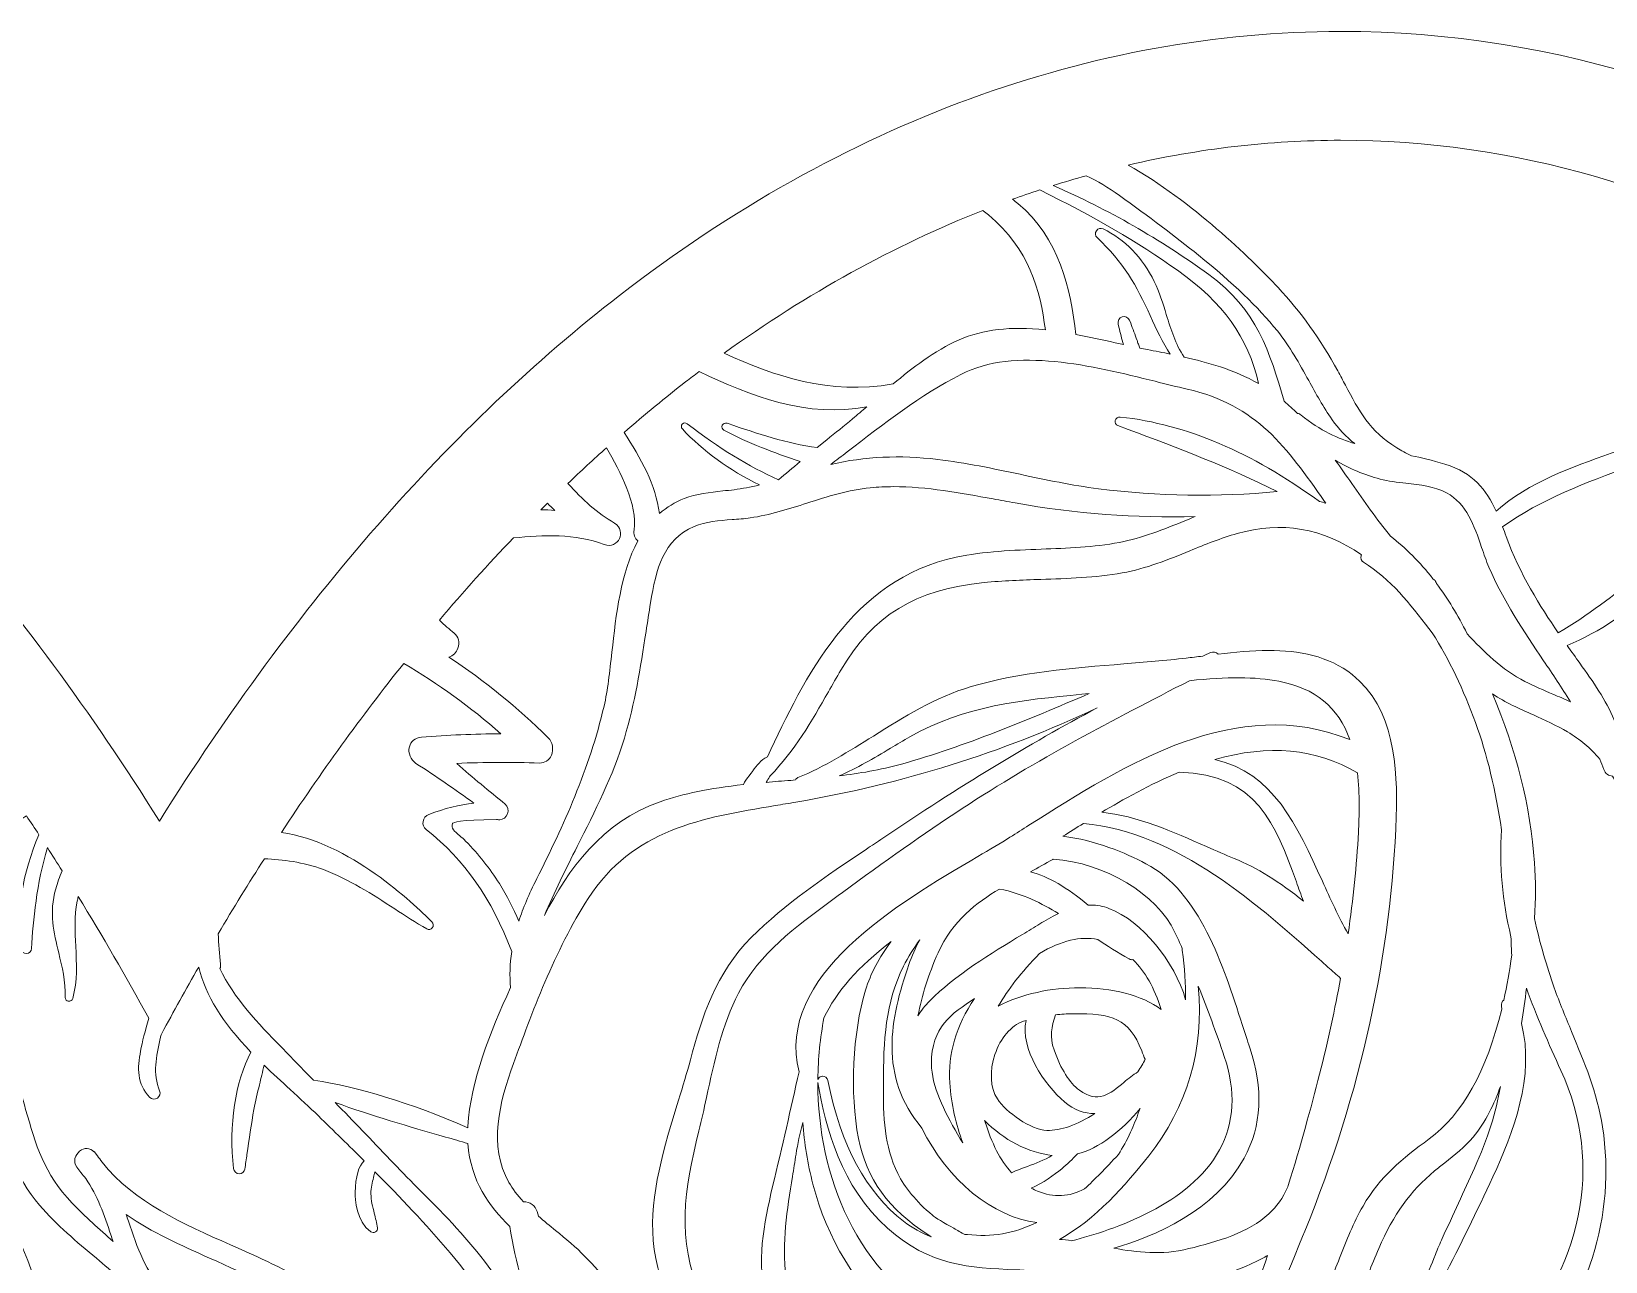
# Model space of a CAD drawing. Extents: x 16 to 8959, y -909 to -91.
# Drawn here: x 2763.3 to 3067.1, y -328.7 to -91.3 of the extents above; entities that cross this region are included whole.
import ezdxf

# ---------------------------------------------------------------- set-up
doc = ezdxf.new("R2010")
doc.units = 0
doc.header["$MEASUREMENT"] = 0
doc.layers.add('Layer 1', color=7, linetype='Continuous')

msp = doc.modelspace()

# ---------------------------------------------------------------- linework, layer by layer
at = {"layer": 'Layer 1', "lineweight": 0}
for points, knots in [([(3211.94, -226.13), (3194.27, -186.62), (3167.11, -153.13), (3133.4, -129.3), (3098.24, -104.44), (3057.63, -91.3), (3015.95, -91.3), (2967.94, -91.3), (2919.81, -108.93), (2876.76, -142.26), (2844.25, -167.43), (2814.4, -201.54), (2788, -243.67), (2761.62, -201.56), (2731.76, -167.45), (2699.25, -142.28), (2656.2, -108.93), (2608.06, -91.31), (2560.04, -91.3), (2518.37, -91.3), (2477.76, -104.44), (2442.61, -129.29), (2408.89, -153.12), (2381.73, -186.59), (2364.07, -226.1), (2342.64, -274.02), (2336.36, -327.83), (2345.92, -381.72), (2356.49, -441.33), (2385.33, -497.8), (2431.63, -549.55), (2585.46, -721.5), (2762.62, -885.45), (2764.4, -887.09), (2764.4, -887.09), (2788.01, -908.88), (2788.01, -908.88), (2788.01, -908.88), (2811.62, -887.08), (2811.62, -887.08), (2813.39, -885.45), (2990.4, -721.66), (3144.38, -549.55), (3190.68, -497.81), (3219.51, -441.35), (3230.08, -381.74), (3239.63, -327.85), (3233.36, -274.04), (3211.94, -226.13)], [0, 0, 0, 0, 1, 1, 1, 2, 2, 2, 3, 3, 3, 4, 4, 4, 5, 5, 5, 6, 6, 6, 7, 7, 7, 8, 8, 8, 9, 9, 9, 10, 10, 10, 11, 11, 11, 12, 12, 12, 13, 13, 13, 14, 14, 14, 15, 15, 15, 16, 16, 16, 16]), ([(3106.22, -150.51), (3098.11, -159.18), (3085.22, -165.71), (3080.05, -168.12), (3076.24, -169.89), (3072.15, -171.32), (3068.2, -172.7), (3060.41, -175.42), (3052.36, -178.23), (3045.96, -183.84), (3044.05, -179.67), (3041.55, -176.53), (3036.1, -174.8), (3033.65, -174.02), (3031.36, -173.52), (3029.64, -173.17), (3028.56, -172.65), (3027.64, -172.15), (3026.82, -171.65), (3021.53, -168.4), (3019.48, -164.49), (3016.88, -159.55), (3016.41, -158.67), (3015.94, -157.76), (3015.42, -156.82), (3012.04, -150.65), (3008.27, -145.39), (3003.89, -140.73), (2998.38, -134.88), (2987.42, -124.17), (2974.97, -117.07), (2988.62, -113.91), (3002.4, -112.3), (3015.95, -112.3), (3049.17, -112.3), (3082.1, -121.81), (3111.21, -139.79), (3110.58, -144.18), (3109.03, -147.5), (3106.22, -150.51)], [0, 0, 0, 0, 1, 1, 1, 2, 2, 2, 3, 3, 3, 4, 4, 4, 5, 5, 5, 6, 6, 6, 7, 7, 7, 8, 8, 8, 9, 9, 9, 10, 10, 10, 11, 11, 11, 12, 12, 12, 13, 13, 13, 13]), ([(3003.75, -149.09), (3006.17, -152.08), (3008.01, -155.43), (3009.79, -158.67), (3011.18, -161.18), (3012.61, -163.78), (3014.31, -166.22), (3015.53, -167.97), (3016.99, -169.5), (3018.71, -170.84), (3015.55, -169.89), (3012.02, -168.35), (3008.32, -165.32), (3008.11, -165.15), (3007.88, -165.04), (3007.64, -165.02), (3006.81, -164.19), (3005.95, -163.4), (3005.06, -162.66), (3002.27, -153.17), (2999.83, -144.96), (2990.53, -138.21), (2981.18, -131.43), (2971.08, -125.65), (2960.51, -121.02), (2962.6, -120.36), (2964.73, -119.73), (2966.86, -119.13), (2969.02, -120.17), (2971.12, -121.43), (2973.26, -122.95), (2978.96, -127.02), (2983.96, -130.79), (2988.54, -134.48), (2995.26, -139.9), (2999.95, -144.41), (3003.75, -149.09)], [0, 0, 0, 0, 1, 1, 1, 2, 2, 2, 3, 3, 3, 4, 4, 4, 5, 5, 5, 6, 6, 6, 7, 7, 7, 8, 8, 8, 9, 9, 9, 10, 10, 10, 11, 11, 11, 12, 12, 12, 12]), ([(3000.13, -159.26), (2995.3, -156.53), (2990.19, -155.13), (2985.75, -154.13), (2984.07, -151.64), (2983.22, -148.86), (2982.31, -145.92), (2981.67, -143.81), (2981, -141.62), (2979.99, -139.55), (2977.78, -134.98), (2974.27, -131.37), (2970.11, -129.39), (2969.65, -129.17), (2969.12, -129.31), (2968.82, -129.74), (2968.53, -130.18), (2968.59, -130.73), (2968.97, -131.08), (2973.96, -135.73), (2976.67, -140.45), (2979.2, -146.11), (2980.42, -148.85), (2981.58, -151.33), (2983.09, -153.56), (2981.66, -153.26), (2980.19, -152.98), (2978.68, -152.69), (2978.19, -152.6), (2977.7, -152.5), (2977.2, -152.4), (2977.11, -152.13), (2977.02, -151.87), (2976.92, -151.61), (2976.83, -151.37), (2976.74, -151.14), (2976.67, -150.91), (2976.3, -149.78), (2975.86, -148.68), (2975.44, -147.61), (2975.44, -147.61), (2975.22, -147.04), (2975.22, -147.04), (2974.99, -146.46), (2974.4, -146.17), (2973.82, -146.35), (2973.22, -146.54), (2972.88, -147.15), (2973.04, -147.77), (2973.04, -147.77), (2973.17, -148.35), (2973.17, -148.35), (2973.44, -149.46), (2973.72, -150.6), (2974.06, -151.72), (2974.06, -151.72), (2972.43, -151.36), (2972.43, -151.36), (2969.96, -150.82), (2967.41, -150.25), (2964.84, -149.77), (2963.83, -140.96), (2961.68, -131.13), (2953.69, -124.52), (2953.35, -124.23), (2952.99, -123.95), (2952.63, -123.68), (2954.32, -123.07), (2956.08, -122.47), (2957.88, -121.87), (2968.19, -126.91), (2976.89, -131.98), (2984.45, -137.38), (2993.4, -143.76), (2998.01, -150.16), (3000.13, -159.26)], [0, 0, 0, 0, 1, 1, 1, 2, 2, 2, 3, 3, 3, 4, 4, 4, 5, 5, 5, 6, 6, 6, 7, 7, 7, 8, 8, 8, 9, 9, 9, 10, 10, 10, 11, 11, 11, 12, 12, 12, 13, 13, 13, 14, 14, 14, 15, 15, 15, 16, 16, 16, 17, 17, 17, 18, 18, 18, 19, 19, 19, 20, 20, 20, 21, 21, 21, 22, 22, 22, 23, 23, 23, 24, 24, 24, 25, 25, 25, 25]), ([(2942.34, -150.81), (2937.55, -152.92), (2933.22, -156.29), (2929.61, -159.32), (2917.26, -161.48), (2906.62, -157.81), (2896.96, -153.39), (2912.99, -141.86), (2929.79, -132.59), (2946.91, -125.83), (2946.91, -125.83), (2946.98, -125.89), (2946.98, -125.89), (2947.33, -126.16), (2947.67, -126.43), (2948.01, -126.71), (2955.85, -133.27), (2957.97, -141.22), (2958.98, -148.9), (2952.25, -148.17), (2946.94, -148.79), (2942.34, -150.81)], [0, 0, 0, 0, 1, 1, 1, 2, 2, 2, 3, 3, 3, 4, 4, 4, 5, 5, 5, 6, 6, 6, 7, 7, 7, 7]), ([(3109.85, -184.5), (3109.29, -185.64), (3108.73, -186.78), (3108.19, -187.9), (3099.73, -205.35), (3089.79, -222.73), (3077.8, -241.02), (3077.76, -240.9), (3077.72, -240.79), (3077.67, -240.68), (3076.05, -236.63), (3073.72, -231.51), (3070.05, -227.44), (3073.28, -223.23), (3077, -219.43), (3080.61, -215.75), (3084.52, -211.76), (3088.56, -207.63), (3091.99, -202.96), (3098.03, -194.73), (3101.06, -183.54), (3103.74, -173.66), (3104.35, -171.42), (3104.95, -169.23), (3105.56, -167.11), (3105.71, -166.59), (3105.41, -166.07), (3104.86, -165.89), (3104.32, -165.72), (3103.78, -165.97), (3103.61, -166.47), (3102.61, -169.39), (3101.69, -172.41), (3100.8, -175.33), (3097.4, -186.44), (3093.89, -197.93), (3085.41, -206.54), (3083.76, -208.21), (3081.95, -209.87), (3080.19, -211.47), (3075.97, -215.32), (3071.62, -219.28), (3068.73, -224.17), (3067.14, -220.3), (3064.7, -216.77), (3062.12, -213.21), (3061.29, -212.06), (3060.47, -210.92), (3059.66, -209.77), (3072.46, -204.59), (3082.12, -193.68), (3090.93, -182.94), (3091.32, -182.46), (3091.27, -181.82), (3090.83, -181.41), (3090.37, -180.99), (3089.7, -181.01), (3089.25, -181.44), (3078.45, -192.02), (3069.26, -200.67), (3057.96, -207.34), (3054.47, -202.25), (3050.59, -196.09), (3047.9, -188.73), (3047.67, -188.1), (3047.44, -187.48), (3047.22, -186.88), (3054.66, -181.57), (3063.38, -178.33), (3071.82, -175.2), (3079.77, -172.24), (3087.99, -169.19), (3095.28, -164.4), (3095.28, -164.4), (3096.98, -163.29), (3096.98, -163.29), (3103.05, -159.33), (3109.92, -154.85), (3113.63, -148.38), (3114.61, -146.66), (3115.3, -144.79), (3115.72, -142.66), (3116.72, -143.32), (3117.72, -143.99), (3118.71, -144.67), (3119.39, -148.04), (3119.72, -151.02), (3119.72, -153.77), (3119.72, -164.47), (3114.71, -174.65), (3109.85, -184.5)], [0, 0, 0, 0, 1, 1, 1, 2, 2, 2, 3, 3, 3, 4, 4, 4, 5, 5, 5, 6, 6, 6, 7, 7, 7, 8, 8, 8, 9, 9, 9, 10, 10, 10, 11, 11, 11, 12, 12, 12, 13, 13, 13, 14, 14, 14, 15, 15, 15, 16, 16, 16, 17, 17, 17, 18, 18, 18, 19, 19, 19, 20, 20, 20, 21, 21, 21, 22, 22, 22, 23, 23, 23, 24, 24, 24, 25, 25, 25, 26, 26, 26, 27, 27, 27, 28, 28, 28, 29, 29, 29, 30, 30, 30, 30]), ([(3012.87, -182.01), (3012.87, -182.01), (3013.1, -182.33), (3013.1, -182.33), (3012.68, -182.21), (3012.27, -182.11), (3011.87, -182.01), (2998.57, -172.35), (2986.35, -167.16), (2973.44, -165.7), (2972.99, -165.64), (2972.58, -165.95), (2972.47, -166.4), (2972.37, -166.81), (2972.58, -167.2), (2972.97, -167.35), (2972.97, -167.35), (2974.96, -168.09), (2974.96, -168.09), (2984.55, -171.69), (2994.44, -175.41), (3003.73, -180.08), (2992.3, -181.18), (2980.71, -181), (2969.22, -179.54), (2964.15, -178.89), (2959.05, -177.81), (2954.12, -176.76), (2948.93, -175.66), (2943.56, -174.52), (2938.2, -173.88), (2930.86, -173.01), (2924.09, -173.33), (2917.58, -174.85), (2918.63, -174.05), (2919.67, -173.25), (2920.71, -172.44), (2927.69, -167.05), (2934.91, -161.47), (2942.68, -157.47), (2953.1, -152.09), (2968.09, -155.82), (2980.14, -158.81), (2982.31, -159.36), (2984.37, -159.87), (2986.32, -160.31), (2999.8, -163.35), (3005.57, -171.59), (3012.87, -182.01)], [0, 0, 0, 0, 1, 1, 1, 2, 2, 2, 3, 3, 3, 4, 4, 4, 5, 5, 5, 6, 6, 6, 7, 7, 7, 8, 8, 8, 9, 9, 9, 10, 10, 10, 11, 11, 11, 12, 12, 12, 13, 13, 13, 14, 14, 14, 15, 15, 15, 16, 16, 16, 16]), ([(2889.61, -158.87), (2889.61, -158.87), (2889.61, -158.87), (2889.61, -158.87), (2890.44, -158.23), (2891.27, -157.6), (2892.15, -156.93), (2901.92, -161.63), (2913.28, -165.98), (2924.51, -163.71), (2923.6, -164.5), (2922.69, -165.28), (2921.78, -166.03), (2920.12, -167.4), (2918.45, -168.76), (2916.78, -170.12), (2916.78, -170.12), (2914.94, -171.61), (2914.94, -171.61), (2909.12, -170.84), (2903.35, -168.88), (2897.78, -166.98), (2897.78, -166.98), (2897.56, -166.9), (2897.56, -166.9), (2897.18, -166.77), (2896.78, -166.95), (2896.63, -167.3), (2896.48, -167.65), (2896.61, -168.03), (2896.95, -168.22), (2901.71, -170.83), (2906.55, -172.52), (2911.67, -174.3), (2910.16, -175.55), (2908.8, -176.69), (2907.54, -177.78), (2907.54, -177.78), (2907.48, -177.8), (2907.48, -177.8), (2901.64, -175.19), (2896.03, -171.75), (2889.83, -166.99), (2889.54, -166.77), (2889.14, -166.8), (2888.91, -167.07), (2888.66, -167.33), (2888.67, -167.74), (2888.92, -168), (2892.86, -172.23), (2897.99, -175.95), (2903.81, -178.8), (2902.06, -179.23), (2900.48, -179.52), (2898.92, -179.72), (2898.19, -179.82), (2897.46, -179.89), (2896.72, -179.97), (2894.23, -180.23), (2891.64, -180.5), (2889.25, -181.44), (2887.5, -182.13), (2885.9, -183.1), (2884.49, -184.32), (2883.85, -178.88), (2880.87, -173.6), (2877.66, -168.67), (2881.67, -165.21), (2885.69, -161.91), (2889.61, -158.87)], [0, 0, 0, 0, 1, 1, 1, 2, 2, 2, 3, 3, 3, 4, 4, 4, 5, 5, 5, 6, 6, 6, 7, 7, 7, 8, 8, 8, 9, 9, 9, 10, 10, 10, 11, 11, 11, 12, 12, 12, 13, 13, 13, 14, 14, 14, 15, 15, 15, 16, 16, 16, 17, 17, 17, 18, 18, 18, 19, 19, 19, 20, 20, 20, 21, 21, 21, 22, 22, 22, 23, 23, 23, 23]), ([(2845.61, -210.31), (2845.99, -209.2), (2845.7, -208.06), (2844.87, -207.39), (2843.96, -206.66), (2843.03, -205.84), (2842.02, -204.9), (2846.66, -199.43), (2851.46, -194.1), (2856.31, -189.03), (2862.09, -188.44), (2868.21, -188.2), (2873.8, -190.3), (2875.22, -190.83), (2876.34, -190.09), (2876.79, -189.17), (2877.22, -188.28), (2877.1, -186.97), (2875.83, -186.2), (2872.56, -184.22), (2869.62, -181.7), (2866.85, -178.5), (2869.31, -176.15), (2871.81, -173.84), (2874.29, -171.64), (2876.98, -176.23), (2880.27, -182.65), (2879.6, -187.49), (2879.49, -188.32), (2879.75, -189.08), (2880.33, -189.62), (2877.03, -195.71), (2876.12, -203.88), (2875.32, -211.1), (2874.9, -214.89), (2874.5, -218.47), (2873.81, -221.47), (2870.99, -233.64), (2865.91, -244.67), (2860.83, -254.78), (2859.3, -257.82), (2858.18, -260.47), (2857.36, -263.01), (2856.33, -260.51), (2855.06, -258.07), (2853.6, -255.73), (2851.81, -252.89), (2849.62, -250.12), (2847.08, -247.52), (2846.72, -247.15), (2846.34, -246.83), (2845.97, -246.52), (2844.88, -245.62), (2844.28, -245.06), (2844.54, -244.17), (2844.7, -243.98), (2845.78, -243.39), (2853.06, -243.39), (2853.17, -243.39), (2853.3, -243.39), (2853.42, -243.4), (2853.42, -243.4), (2853.68, -243.4), (2853.68, -243.4), (2853.68, -243.4), (2853.68, -243.4), (2853.68, -243.4), (2854.35, -243.4), (2854.94, -242.96), (2855.18, -242.27), (2855.42, -241.57), (2855.23, -240.81), (2854.7, -240.39), (2851.6, -237.91), (2848.54, -235.33), (2845.37, -232.53), (2850.74, -232.33), (2856.1, -232.31), (2861.33, -232.47), (2862.36, -232.5), (2863.23, -231.94), (2863.64, -230.98), (2864.13, -229.83), (2863.88, -228.4), (2863.04, -227.58), (2857.12, -221.77), (2850.84, -216.67), (2843.87, -212.02), (2844.66, -211.8), (2845.31, -211.17), (2845.61, -210.31)], [0, 0, 0, 0, 1, 1, 1, 2, 2, 2, 3, 3, 3, 4, 4, 4, 5, 5, 5, 6, 6, 6, 7, 7, 7, 8, 8, 8, 9, 9, 9, 10, 10, 10, 11, 11, 11, 12, 12, 12, 13, 13, 13, 14, 14, 14, 15, 15, 15, 16, 16, 16, 17, 17, 17, 18, 18, 18, 19, 19, 19, 20, 20, 20, 21, 21, 21, 22, 22, 22, 23, 23, 23, 24, 24, 24, 25, 25, 25, 26, 26, 26, 27, 27, 27, 28, 28, 28, 29, 29, 29, 30, 30, 30, 30]), ([(3056.94, -219.19), (3055.15, -218.42), (3053.29, -217.63), (3051.53, -216.73), (3047.07, -214.43), (3043.53, -210.94), (3040.37, -207.51), (3038.62, -203.98), (3036.63, -200.72), (3034.45, -197.81), (3034.39, -197.54), (3034.24, -197.3), (3034.02, -197.12), (3034.02, -197.12), (3033.75, -196.9), (3033.75, -196.9), (3031.26, -193.72), (3028.52, -190.96), (3025.6, -188.7), (3022.94, -185.46), (3020.48, -181.94), (3018.1, -178.53), (3017.07, -177.04), (3016.01, -175.52), (3014.92, -174.01), (3017.67, -175.67), (3020.57, -176.9), (3023.58, -177.67), (3025.17, -178.08), (3026.89, -178.28), (3028.56, -178.47), (3031.27, -178.78), (3034.07, -179.1), (3036.36, -180.32), (3040.31, -182.42), (3041.76, -186.71), (3043.17, -190.85), (3043.63, -192.19), (3044.06, -193.46), (3044.57, -194.66), (3047.37, -201.2), (3051.31, -207.07), (3055.13, -212.74), (3056.86, -215.31), (3058.64, -217.96), (3060.3, -220.65), (3059.18, -220.14), (3058.05, -219.66), (3056.94, -219.19)], [0, 0, 0, 0, 1, 1, 1, 2, 2, 2, 3, 3, 3, 4, 4, 4, 5, 5, 5, 6, 6, 6, 7, 7, 7, 8, 8, 8, 9, 9, 9, 10, 10, 10, 11, 11, 11, 12, 12, 12, 13, 13, 13, 14, 14, 14, 15, 15, 15, 16, 16, 16, 16]), ([(2891.19, -186.82), (2893.4, -185.87), (2896, -185.68), (2898.51, -185.5), (2899.68, -185.42), (2900.89, -185.33), (2902.03, -185.16), (2905.79, -184.62), (2909.44, -183.45), (2912.96, -182.32), (2916.9, -181.06), (2920.97, -179.75), (2925.19, -179.35), (2926.67, -179.2), (2928.16, -179.14), (2929.65, -179.14), (2936.09, -179.14), (2942.59, -180.34), (2948.91, -181.51), (2950.32, -181.77), (2951.73, -182.03), (2953.13, -182.28), (2964.96, -184.37), (2976.37, -185.23), (2987.9, -184.91), (2987.22, -185.18), (2986.55, -185.46), (2985.88, -185.73), (2981.83, -187.38), (2977.65, -189.08), (2973.27, -189.9), (2968.3, -190.83), (2963.15, -191.02), (2958.18, -191.2), (2952.77, -191.4), (2947.17, -191.61), (2941.75, -192.76), (2921.54, -197.04), (2912.54, -215.97), (2905.34, -231.28), (2905.33, -231.28), (2905.33, -231.28), (2905.32, -231.28), (2904.04, -231.89), (2903.27, -232.95), (2902.52, -233.97), (2902.4, -234.15), (2902.27, -234.32), (2902.13, -234.5), (2902.13, -234.5), (2901.8, -234.93), (2901.8, -234.93), (2901.37, -235.49), (2900.95, -236.02), (2900.71, -236.63), (2894.11, -237.36), (2889.15, -238.39), (2884.65, -239.95), (2873.43, -243.84), (2866.8, -253.1), (2862.31, -261.89), (2864.19, -257.38), (2866.44, -252.93), (2868.63, -248.58), (2872.05, -241.82), (2875.58, -234.82), (2877.73, -227.68), (2879.78, -220.85), (2880.81, -214.17), (2881.91, -207.09), (2882.19, -205.26), (2882.48, -203.41), (2882.78, -201.56), (2883.86, -195.02), (2885.23, -189.4), (2891.19, -186.82)], [0, 0, 0, 0, 1, 1, 1, 2, 2, 2, 3, 3, 3, 4, 4, 4, 5, 5, 5, 6, 6, 6, 7, 7, 7, 8, 8, 8, 9, 9, 9, 10, 10, 10, 11, 11, 11, 12, 12, 12, 13, 13, 13, 14, 14, 14, 15, 15, 15, 16, 16, 16, 17, 17, 17, 18, 18, 18, 19, 19, 19, 20, 20, 20, 21, 21, 21, 22, 22, 22, 23, 23, 23, 24, 24, 24, 25, 25, 25, 25]), ([(2861.63, -183.59), (2862.05, -183.18), (2862.46, -182.76), (2862.88, -182.35), (2863.35, -182.82), (2863.81, -183.27), (2864.28, -183.71), (2863.44, -183.65), (2862.56, -183.61), (2861.63, -183.59)], [0, 0, 0, 0, 1, 1, 1, 2, 2, 2, 3, 3, 3, 3]), ([(3020.36, -193.74), (3025.62, -196.95), (3029.38, -201.82), (3033.01, -206.53), (3033.01, -206.53), (3033.65, -207.36), (3033.65, -207.36), (3036.86, -212.47), (3039.74, -218.44), (3041.98, -224.65), (3044.23, -230.88), (3045.87, -237.65), (3047.01, -245.35), (3046.54, -252.23), (3047.14, -259.02), (3048.83, -265.99), (3048.88, -267.2), (3048.92, -268.4), (3048.97, -269.52), (3048.58, -272.52), (3048.07, -275.45), (3047.45, -278.24), (3047.09, -278.48), (3046.92, -278.9), (3046.98, -279.37), (3046.98, -279.37), (3047.05, -279.99), (3047.05, -279.99), (3044.15, -291.92), (3039.44, -300.34), (3033.05, -305.02), (3027.84, -308.83), (3023.59, -312.2), (3020.28, -317.95), (3018.44, -321.15), (3017.07, -324.63), (3015.75, -328), (3014.53, -331.09), (3013.27, -334.3), (3011.64, -337.25), (3005.03, -349.29), (2994.43, -353.69), (2984.56, -355.55), (2987.71, -354.26), (2990.5, -352.52), (2992.99, -350.31), (3000.68, -343.5), (3004.9, -333.06), (3008.63, -323.85), (3008.63, -323.85), (3009.06, -322.79), (3009.06, -322.79), (3019.88, -296.09), (3025.81, -269.17), (3026.69, -242.77), (3027, -233.37), (3026.32, -221.77), (3018.19, -215.39), (3013.61, -211.79), (3007.88, -210.75), (3002.04, -210.75), (2998.78, -210.75), (2995.48, -211.07), (2992.33, -211.46), (2991.91, -211.05), (2991.35, -210.94), (2990.83, -211.16), (2990.51, -211.3), (2990.2, -211.45), (2989.88, -211.59), (2989.88, -211.59), (2989.35, -211.83), (2989.35, -211.83), (2988.26, -211.97), (2987.19, -212.11), (2986.15, -212.23), (2982.21, -212.68), (2978.09, -213.02), (2974.1, -213.34), (2964.23, -214.14), (2954.01, -214.97), (2944.63, -217.73), (2937.77, -219.74), (2931.68, -223.56), (2925.78, -227.27), (2921.14, -230.18), (2916.34, -233.19), (2911.21, -235.29), (2911, -235.38), (2910.83, -235.54), (2910.73, -235.74), (2910.73, -235.74), (2909.84, -235.81), (2909.84, -235.81), (2908.26, -235.94), (2906.68, -236.06), (2905.1, -236.2), (2905.1, -236.2), (2905.29, -235.89), (2905.29, -235.89), (2905.49, -235.56), (2905.69, -235.24), (2905.87, -234.92), (2910.57, -230.16), (2913.89, -224.34), (2917.11, -218.71), (2917.9, -217.33), (2918.69, -215.94), (2919.5, -214.57), (2925.79, -203.92), (2933.81, -199.02), (2947.16, -197.65), (2950.77, -197.28), (2954.49, -197.16), (2958.08, -197.04), (2963.26, -196.88), (2968.61, -196.7), (2973.82, -195.78), (2978.44, -194.96), (2982.72, -193.21), (2986.86, -191.52), (2989.8, -190.31), (2992.85, -189.07), (2995.99, -188.17), (3004.49, -185.75), (3012.56, -187.13), (3019.98, -192.28), (3019.95, -192.34), (3019.92, -192.4), (3019.9, -192.46), (3019.75, -192.96), (3019.94, -193.48), (3020.36, -193.74)], [0, 0, 0, 0, 1, 1, 1, 2, 2, 2, 3, 3, 3, 4, 4, 4, 5, 5, 5, 6, 6, 6, 7, 7, 7, 8, 8, 8, 9, 9, 9, 10, 10, 10, 11, 11, 11, 12, 12, 12, 13, 13, 13, 14, 14, 14, 15, 15, 15, 16, 16, 16, 17, 17, 17, 18, 18, 18, 19, 19, 19, 20, 20, 20, 21, 21, 21, 22, 22, 22, 23, 23, 23, 24, 24, 24, 25, 25, 25, 26, 26, 26, 27, 27, 27, 28, 28, 28, 29, 29, 29, 30, 30, 30, 31, 31, 31, 32, 32, 32, 33, 33, 33, 34, 34, 34, 35, 35, 35, 36, 36, 36, 37, 37, 37, 38, 38, 38, 39, 39, 39, 40, 40, 40, 41, 41, 41, 42, 42, 42, 43, 43, 43, 44, 44, 44, 44]), ([(2840.65, -264.29), (2840.92, -263.94), (2840.9, -263.44), (2840.59, -263.13), (2840.59, -263.13), (2840.59, -263.13), (2840.59, -263.13), (2837.03, -259.5), (2824.57, -247.71), (2811.54, -245.86), (2819.12, -234.34), (2827.06, -223.37), (2835.15, -213.25), (2841.84, -217.21), (2847.99, -221.65), (2853.9, -226.81), (2848.76, -226.85), (2843.6, -227.08), (2838.55, -227.49), (2837.37, -227.59), (2836.51, -228.29), (2836.24, -229.37), (2835.94, -230.56), (2836.46, -231.86), (2837.51, -232.54), (2841.32, -235.01), (2845.08, -237.59), (2848.71, -240.22), (2845.83, -240.54), (2843.08, -241.23), (2839.98, -242.38), (2839.4, -242.59), (2838.98, -243.12), (2838.87, -243.75), (2838.78, -244.34), (2838.99, -244.91), (2839.45, -245.27), (2846.98, -251.27), (2852.08, -258.54), (2855.98, -268.84), (2855.63, -271.23), (2855.56, -273.51), (2855.77, -275.8), (2851.79, -284.49), (2848.04, -293.75), (2847.53, -302.62), (2847.53, -302.7), (2847.52, -302.78), (2847.52, -302.85), (2836.34, -298.01), (2826.33, -294.93), (2817.76, -293.69), (2817.76, -293.69), (2816.84, -292.75), (2816.84, -292.75), (2815.5, -291.38), (2814.17, -290.01), (2812.84, -288.63), (2812.84, -288.63), (2811.47, -287.22), (2811.47, -287.22), (2807.17, -282.81), (2802.29, -277.82), (2799.69, -272.12), (2799.8, -271.85), (2799.83, -271.58), (2799.8, -271.31), (2799.57, -269.38), (2799.42, -267.4), (2799.34, -265.42), (2802.28, -260.46), (2805.28, -255.59), (2808.26, -250.93), (2811.82, -251.13), (2815.66, -251.54), (2819.65, -253.04), (2824.59, -254.89), (2829.07, -257.8), (2833.41, -260.61), (2835.42, -261.91), (2837.49, -263.25), (2839.6, -264.48), (2839.96, -264.7), (2840.39, -264.61), (2840.65, -264.29)], [0, 0, 0, 0, 1, 1, 1, 2, 2, 2, 3, 3, 3, 4, 4, 4, 5, 5, 5, 6, 6, 6, 7, 7, 7, 8, 8, 8, 9, 9, 9, 10, 10, 10, 11, 11, 11, 12, 12, 12, 13, 13, 13, 14, 14, 14, 15, 15, 15, 16, 16, 16, 17, 17, 17, 18, 18, 18, 19, 19, 19, 20, 20, 20, 21, 21, 21, 22, 22, 22, 23, 23, 23, 24, 24, 24, 25, 25, 25, 26, 26, 26, 27, 27, 27, 28, 28, 28, 28]), ([(3004.05, -216.69), (3011.02, -218.01), (3015.52, -221.7), (3017.76, -227.96), (2995.81, -219.12), (2974.57, -232.59), (2955.79, -244.49), (2954.57, -245.26), (2953.36, -246.03), (2952.15, -246.79), (2950.36, -247.91), (2948.22, -249.18), (2945.95, -250.51), (2930.33, -259.71), (2906.75, -273.6), (2911.44, -292.04), (2909.87, -299.12), (2908.2, -306.37), (2906.34, -314.19), (2904.6, -321.49), (2903.2, -328.7), (2905.08, -336.58), (2907.85, -348.21), (2915.66, -358.57), (2928.94, -368.24), (2909, -367.99), (2898.65, -349.46), (2892.55, -335.38), (2887.67, -324.11), (2889.3, -315.03), (2892.12, -303.43), (2892.63, -301.35), (2893.09, -299.26), (2893.57, -297.04), (2895.07, -290.09), (2896.63, -282.91), (2899.77, -276.87), (2903.74, -269.25), (2910.84, -264.04), (2917.71, -259.01), (2918.41, -258.5), (2919.1, -257.99), (2919.8, -257.48), (2927.87, -251.51), (2935.43, -246.21), (2942.9, -241.27), (2957.19, -231.84), (2972.23, -224.08), (2986.79, -216.58), (2994.1, -215.78), (2999.43, -215.82), (3004.05, -216.69)], [0, 0, 0, 0, 1, 1, 1, 2, 2, 2, 3, 3, 3, 4, 4, 4, 5, 5, 5, 6, 6, 6, 7, 7, 7, 8, 8, 8, 9, 9, 9, 10, 10, 10, 11, 11, 11, 12, 12, 12, 13, 13, 13, 14, 14, 14, 15, 15, 15, 16, 16, 16, 17, 17, 17, 17]), ([(2967.44, -219.07), (2955.7, -224.08), (2943.59, -229.19), (2931.18, -232.68), (2927.13, -233.82), (2922.99, -234.49), (2919.16, -234.94), (2922.61, -233.47), (2925.87, -231.53), (2929.06, -229.63), (2930.32, -228.87), (2931.59, -228.12), (2932.85, -227.4), (2943.47, -221.38), (2954.42, -220.32), (2966.02, -219.21), (2966.02, -219.21), (2967.44, -219.07), (2967.44, -219.07)], [0, 0, 0, 0, 1, 1, 1, 2, 2, 2, 3, 3, 3, 4, 4, 4, 5, 5, 5, 6, 6, 6, 6]), ([(2988.17, -387.61), (2976.89, -390.05), (2965.28, -392.56), (2954.1, -392), (2959.73, -391.3), (2965.38, -390.46), (2970.89, -389.64), (2973.12, -389.3), (2975.35, -388.97), (2977.58, -388.65), (2986.97, -387.29), (2996.67, -385.88), (3005.54, -381.95), (3013.15, -378.59), (3019.91, -373.53), (3026.46, -368.63), (3027.9, -367.55), (3029.35, -366.47), (3030.8, -365.41), (3032.59, -364.1), (3034.47, -362.79), (3036.28, -361.52), (3041.65, -357.76), (3047.21, -353.87), (3051.87, -349.19), (3063.56, -337.43), (3069.17, -319.62), (3066.5, -302.7), (3065.47, -296.16), (3062.96, -290.13), (3060.53, -284.29), (3059.39, -281.55), (3058.21, -278.72), (3057.19, -275.86), (3055.71, -271.67), (3054.45, -267.3), (3053.35, -262.5), (3053.61, -258.75), (3053.61, -255.23), (3053.37, -251.73), (3052.6, -240.85), (3049.87, -229.9), (3045.25, -219.14), (3047.76, -220.78), (3050.49, -222.01), (3053.15, -223.2), (3055.36, -224.2), (3057.64, -225.23), (3059.76, -226.47), (3062.13, -227.88), (3064.17, -229.59), (3066, -231.71), (3066.27, -232.38), (3066.53, -233.04), (3066.77, -233.73), (3067.04, -234.5), (3067.67, -234.97), (3068.43, -234.98), (3070.62, -238.41), (3072.17, -242.3), (3073.28, -245.33), (3073.42, -245.71), (3073.56, -246.1), (3073.7, -246.48), (3073.7, -246.48), (3073.88, -246.99), (3073.88, -246.99), (3073.44, -247.8), (3073.5, -248.49), (3073.64, -248.94), (3073.86, -249.65), (3074.42, -250.26), (3075.18, -250.64), (3076.08, -253.25), (3076.96, -255.86), (3077.84, -258.48), (3078.63, -260.81), (3079.41, -263.15), (3080.21, -265.47), (3080.82, -267.23), (3081.5, -269.04), (3082.16, -270.79), (3084.23, -276.26), (3086.36, -281.91), (3086.86, -287.58), (3087.73, -297.6), (3084.74, -308.67), (3081.84, -319.38), (3080.8, -323.25), (3079.81, -326.9), (3079.02, -330.43), (3075.49, -346.29), (3069.06, -356.49), (3055.29, -368.04), (3042.87, -378.48), (3031.69, -382.88), (3016.71, -383.23), (3007.42, -383.45), (2997.63, -385.56), (2988.17, -387.61)], [0, 0, 0, 0, 1, 1, 1, 2, 2, 2, 3, 3, 3, 4, 4, 4, 5, 5, 5, 6, 6, 6, 7, 7, 7, 8, 8, 8, 9, 9, 9, 10, 10, 10, 11, 11, 11, 12, 12, 12, 13, 13, 13, 14, 14, 14, 15, 15, 15, 16, 16, 16, 17, 17, 17, 18, 18, 18, 19, 19, 19, 20, 20, 20, 21, 21, 21, 22, 22, 22, 23, 23, 23, 24, 24, 24, 25, 25, 25, 26, 26, 26, 27, 27, 27, 28, 28, 28, 29, 29, 29, 30, 30, 30, 31, 31, 31, 32, 32, 32, 33, 33, 33, 33]), ([(2906.86, -240.68), (2908.16, -240.47), (2909.47, -240.25), (2910.79, -240.02), (2931.78, -236.39), (2950.48, -230.55), (2968.96, -221.83), (2955.87, -228.8), (2942.24, -237.09), (2927.59, -246.98), (2926.53, -247.7), (2925.47, -248.41), (2924.39, -249.13), (2916.7, -254.28), (2908.75, -259.6), (2902.23, -266.14), (2895.39, -273), (2892.67, -281.56), (2890.47, -289.74), (2889.8, -292.25), (2889.01, -294.82), (2888.17, -297.53), (2885.41, -306.53), (2882.55, -315.83), (2883.3, -324.58), (2884.09, -333.89), (2889.38, -343.6), (2894.45, -351.88), (2901.41, -363.26), (2917.68, -377.88), (2934.03, -371.75), (2934.03, -371.75), (2934.34, -371.95), (2934.34, -371.95), (2935.12, -372.46), (2935.91, -372.98), (2936.72, -373.51), (2943.99, -378.28), (2952.23, -383.7), (2960.91, -384.19), (2961.13, -384.2), (2961.34, -384.21), (2961.56, -384.22), (2948.99, -388.83), (2934.99, -393.2), (2920.9, -386.38), (2908.24, -380.25), (2898.98, -368.17), (2891.58, -357.16), (2890.16, -355.04), (2888.77, -352.9), (2887.37, -350.76), (2882.2, -342.83), (2876.85, -334.63), (2870.13, -327.68), (2868.42, -325.91), (2866.4, -324.26), (2864.45, -322.67), (2863.35, -321.77), (2862.21, -320.84), (2861.13, -319.9), (2861.13, -319.9), (2860.89, -319.02), (2860.89, -319.02), (2860.56, -317.83), (2859.53, -317.15), (2858.25, -317.13), (2857.09, -315.87), (2856.17, -314.65), (2855.45, -313.4), (2851.4, -306.4), (2853.62, -297.87), (2856.33, -290.45), (2859.71, -281.18), (2864.34, -268.48), (2870.74, -258.59), (2879.37, -245.25), (2892.72, -243.03), (2906.86, -240.68)], [0, 0, 0, 0, 1, 1, 1, 2, 2, 2, 3, 3, 3, 4, 4, 4, 5, 5, 5, 6, 6, 6, 7, 7, 7, 8, 8, 8, 9, 9, 9, 10, 10, 10, 11, 11, 11, 12, 12, 12, 13, 13, 13, 14, 14, 14, 15, 15, 15, 16, 16, 16, 17, 17, 17, 18, 18, 18, 19, 19, 19, 20, 20, 20, 21, 21, 21, 22, 22, 22, 23, 23, 23, 24, 24, 24, 25, 25, 25, 26, 26, 26, 26]), ([(3019.39, -245.8), (3019.05, -252.28), (3018.39, -258.72), (3017.4, -265.46), (3015.57, -262.18), (3013.98, -258.67), (3012.44, -255.27), (3007.56, -244.5), (3002.94, -234.3), (2991.67, -231.8), (3002.06, -228.82), (3011.09, -229.66), (3019.2, -234.34), (3019.7, -238.47), (3019.55, -242.85), (3019.39, -245.8)], [0, 0, 0, 0, 1, 1, 1, 2, 2, 2, 3, 3, 3, 4, 4, 4, 5, 5, 5, 5]), ([(2753.11, -245.19), (2753.06, -246.01), (2753.52, -246.86), (2754.23, -247.24), (2754.84, -247.57), (2755.52, -247.5), (2756.1, -247.07), (2757.92, -245.69), (2760.07, -244.11), (2762.33, -242.64), (2763.14, -243.85), (2763.95, -245.07), (2764.75, -246.3), (2761.55, -253.82), (2760.34, -261.2), (2761.15, -268.24), (2761.22, -268.86), (2761.82, -269.23), (2762.33, -269.21), (2762.88, -269.2), (2763.28, -268.81), (2763.31, -268.28), (2763.64, -262.81), (2764.29, -255.73), (2766.38, -248.8), (2767.33, -250.28), (2768.28, -251.77), (2769.23, -253.27), (2768.73, -254.45), (2768.32, -255.59), (2767.99, -256.75), (2766.66, -261.35), (2767.63, -265.28), (2768.56, -269.07), (2769.23, -271.79), (2769.92, -274.6), (2769.82, -277.72), (2769.81, -278.09), (2770.05, -278.39), (2770.42, -278.44), (2770.81, -278.5), (2771.18, -278.26), (2771.28, -277.89), (2772.19, -274.51), (2772.02, -271.12), (2771.85, -267.84), (2771.71, -264.99), (2771.56, -262.03), (2772.14, -259.15), (2772.2, -258.86), (2772.26, -258.56), (2772.34, -258.25), (2776.97, -265.78), (2781.55, -273.67), (2785.96, -281.73), (2785.23, -284.19), (2784.71, -286.21), (2784.36, -288.08), (2783.76, -291.2), (2783.57, -294.43), (2786.18, -297), (2786.56, -297.38), (2787.13, -297.42), (2787.6, -297.11), (2788.06, -296.8), (2788.24, -296.24), (2788.04, -295.75), (2786.67, -292.37), (2787.39, -289.11), (2788.16, -285.65), (2788.21, -285.4), (2788.27, -285.15), (2788.32, -284.89), (2788.32, -284.89), (2788.45, -284.67), (2788.45, -284.67), (2790.73, -280.43), (2793.13, -276.13), (2795.58, -271.86), (2796.95, -277.37), (2800.1, -282.48), (2805.66, -288.26), (2802.61, -294), (2801.35, -302.37), (2802.29, -310.74), (2802.36, -311.3), (2802.83, -311.72), (2803.41, -311.73), (2803.95, -311.74), (2804.41, -311.37), (2804.48, -310.82), (2804.62, -309.87), (2804.76, -308.92), (2804.9, -307.98), (2805.3, -305.13), (2805.73, -302.18), (2806.24, -299.3), (2806.52, -297.71), (2806.92, -296.1), (2807.31, -294.54), (2807.61, -293.31), (2807.93, -292.04), (2808.19, -290.78), (2809.85, -292.38), (2811.57, -293.96), (2813.25, -295.49), (2815.07, -297.15), (2816.95, -298.87), (2818.7, -300.58), (2821.6, -303.41), (2824.6, -306.34), (2827.53, -309.26), (2826.42, -310.23), (2825.84, -312.27), (2825.8, -315.35), (2825.78, -316.62), (2825.94, -320.92), (2828.77, -322.92), (2829.04, -323.1), (2829.42, -323.12), (2829.7, -322.95), (2829.96, -322.79), (2830.1, -322.5), (2830.06, -322.19), (2829.94, -321.22), (2829.7, -320.27), (2829.47, -319.36), (2829.14, -318.08), (2828.83, -316.87), (2828.82, -315.57), (2828.81, -314.38), (2829.05, -313.47), (2829.32, -312.42), (2829.41, -312.07), (2829.51, -311.71), (2829.59, -311.33), (2839.24, -321.05), (2849.28, -331.97), (2857.7, -345.76), (2857.9, -346.08), (2858.29, -346.21), (2858.64, -346.07), (2859.01, -345.92), (2859.22, -345.51), (2859.12, -345.12), (2856.17, -332.91), (2846.84, -323.51), (2837.81, -314.42), (2835.97, -312.55), (2834.22, -310.8), (2832.54, -309.02), (2828.97, -305.25), (2825.37, -301.53), (2821.93, -297.99), (2828.89, -300.51), (2836.17, -302.61), (2843.23, -304.64), (2844.68, -305.06), (2846.12, -305.47), (2847.55, -305.89), (2848.03, -313.25), (2851.69, -317.93), (2855.6, -321.88), (2857.84, -335.85), (2863.48, -349.73), (2872.39, -363.19), (2867.61, -358.91), (2862.82, -354.42), (2858.12, -349.83), (2857.38, -349.1), (2856.65, -348.37), (2855.92, -347.63), (2852.27, -343.95), (2848.5, -340.14), (2843.55, -338.03), (2840.53, -336.75), (2837.37, -336.09), (2834.32, -335.44), (2829.85, -334.5), (2825.63, -333.61), (2821.74, -330.97), (2821.23, -330.62), (2820.66, -330.44), (2820.1, -330.44), (2819.69, -330.44), (2819.29, -330.54), (2818.93, -330.73), (2818.09, -331.17), (2817.61, -332.01), (2817.61, -333.04), (2817.6, -333.18), (2817.6, -333.32), (2817.6, -333.46), (2812.67, -330.27), (2807.11, -327.82), (2801.73, -325.45), (2792.61, -321.44), (2783.17, -317.29), (2776.93, -309.49), (2776.64, -309.07), (2776.33, -308.67), (2776.02, -308.29), (2776.02, -308.29), (2775.4, -307.46), (2775.4, -307.46), (2775.4, -307.46), (2775.37, -307.49), (2775.37, -307.49), (2774.63, -306.7), (2773.5, -306.65), (2772.6, -307.38), (2771.75, -308.06), (2771.26, -309.36), (2772.03, -310.43), (2772.54, -311.14), (2773.12, -311.87), (2773.77, -312.64), (2776.05, -315.92), (2777.36, -319.77), (2778.62, -323.49), (2778.77, -323.93), (2778.92, -324.37), (2779.07, -324.81), (2776.41, -322.44), (2773.66, -319.99), (2771.15, -317.39), (2765.75, -311.79), (2764.1, -306.01), (2762.18, -299.32), (2761.52, -297), (2760.83, -294.6), (2759.95, -292.12), (2758.75, -288.74), (2757.32, -285.53), (2755.93, -282.44), (2753.2, -276.35), (2750.63, -270.6), (2749.74, -263.68), (2748.36, -252.93), (2750.66, -242.06), (2755.89, -234.31), (2754.3, -237.5), (2753.37, -241.15), (2753.11, -245.19)], [0, 0, 0, 0, 1, 1, 1, 2, 2, 2, 3, 3, 3, 4, 4, 4, 5, 5, 5, 6, 6, 6, 7, 7, 7, 8, 8, 8, 9, 9, 9, 10, 10, 10, 11, 11, 11, 12, 12, 12, 13, 13, 13, 14, 14, 14, 15, 15, 15, 16, 16, 16, 17, 17, 17, 18, 18, 18, 19, 19, 19, 20, 20, 20, 21, 21, 21, 22, 22, 22, 23, 23, 23, 24, 24, 24, 25, 25, 25, 26, 26, 26, 27, 27, 27, 28, 28, 28, 29, 29, 29, 30, 30, 30, 31, 31, 31, 32, 32, 32, 33, 33, 33, 34, 34, 34, 35, 35, 35, 36, 36, 36, 37, 37, 37, 38, 38, 38, 39, 39, 39, 40, 40, 40, 41, 41, 41, 42, 42, 42, 43, 43, 43, 44, 44, 44, 45, 45, 45, 46, 46, 46, 47, 47, 47, 48, 48, 48, 49, 49, 49, 50, 50, 50, 51, 51, 51, 52, 52, 52, 53, 53, 53, 54, 54, 54, 55, 55, 55, 56, 56, 56, 57, 57, 57, 58, 58, 58, 59, 59, 59, 60, 60, 60, 61, 61, 61, 62, 62, 62, 63, 63, 63, 64, 64, 64, 65, 65, 65, 66, 66, 66, 67, 67, 67, 68, 68, 68, 69, 69, 69, 70, 70, 70, 71, 71, 71, 72, 72, 72, 73, 73, 73, 74, 74, 74, 75, 75, 75, 76, 76, 76, 77, 77, 77, 78, 78, 78, 79, 79, 79, 80, 80, 80, 81, 81, 81, 81]), ([(3007.41, -255.42), (3007.86, -256.64), (3008.31, -257.89), (3008.79, -259.14), (3004.26, -255.43), (2999.76, -252.65), (2995.4, -250.89), (2993.74, -250.21), (2991.97, -249.43), (2990.08, -248.59), (2983.7, -245.77), (2976.53, -242.6), (2969.85, -241.98), (2973.81, -239.61), (2979.23, -236.55), (2984.83, -234.22), (2999.82, -234.65), (3003.34, -244.27), (3007.41, -255.42)], [0, 0, 0, 0, 1, 1, 1, 2, 2, 2, 3, 3, 3, 4, 4, 4, 5, 5, 5, 6, 6, 6, 6]), ([(2752.72, -287.8), (2754.48, -291.59), (2755.57, -295.6), (2756.62, -299.47), (2758.35, -305.79), (2760.13, -312.34), (2764.88, -317.82), (2768.17, -321.62), (2772.06, -324.88), (2775.83, -328.03), (2778.89, -330.59), (2782.05, -333.24), (2784.84, -336.13), (2785.32, -336.69), (2785.8, -337.19), (2786.29, -337.66), (2787.26, -338.56), (2788.36, -338.32), (2789.01, -337.69), (2789.79, -336.94), (2790.05, -335.56), (2789.12, -334.51), (2785.34, -330.79), (2783.72, -325.97), (2782.01, -320.87), (2781.87, -320.45), (2781.73, -320.03), (2781.59, -319.62), (2786.56, -323.04), (2792.21, -325.56), (2797.69, -328), (2804.96, -331.25), (2812.48, -334.61), (2818.47, -340.09), (2819.17, -340.74), (2820.06, -340.9), (2820.9, -340.55), (2821.85, -340.15), (2822.5, -339.18), (2822.54, -338.14), (2822.55, -337.8), (2822.56, -337.47), (2822.57, -337.14), (2825.94, -338.72), (2829.35, -339.54), (2833.27, -340.49), (2833.6, -340.57), (2833.93, -340.65), (2834.26, -340.74), (2826.08, -345.13), (2817.41, -345.69), (2808.25, -346.29), (2803.81, -346.58), (2799.22, -346.88), (2794.69, -347.66), (2788.91, -348.65), (2781.88, -350.53), (2778.32, -356.39), (2778.31, -356.38), (2778.31, -356.37), (2778.3, -356.37), (2778.3, -356.34), (2778.31, -356.31), (2778.31, -356.28), (2778.31, -356.04), (2778.2, -355.83), (2778.02, -355.69), (2777.62, -355.39), (2777.22, -355.09), (2776.82, -354.79), (2776.82, -354.79), (2776.33, -354.43), (2776.33, -354.43), (2776.25, -354.24), (2776.13, -354.09), (2775.97, -353.96), (2774.7, -352.96), (2773.36, -351.98), (2771.87, -350.96), (2768.64, -346.2), (2766.69, -340.42), (2764.81, -334.84), (2761.97, -326.39), (2759.03, -317.65), (2751.59, -311.66), (2746.4, -307.49), (2740.25, -304.77), (2734.3, -302.13), (2732.6, -301.38), (2730.9, -300.63), (2729.23, -299.85), (2720.39, -295.7), (2713.2, -289.87), (2706.65, -281.52), (2707.08, -280.84), (2707.55, -280.13), (2708.04, -279.38), (2714.94, -268.84), (2726.41, -251.33), (2718.64, -240.67), (2727.22, -238.9), (2736.11, -239.72), (2744.42, -243.06), (2745.97, -243.68), (2747.58, -243.13), (2748.32, -241.73), (2749.09, -240.3), (2749.96, -238.95), (2750.95, -237.68), (2742.49, -250.57), (2743.09, -267.05), (2752.72, -287.8)], [0, 0, 0, 0, 1, 1, 1, 2, 2, 2, 3, 3, 3, 4, 4, 4, 5, 5, 5, 6, 6, 6, 7, 7, 7, 8, 8, 8, 9, 9, 9, 10, 10, 10, 11, 11, 11, 12, 12, 12, 13, 13, 13, 14, 14, 14, 15, 15, 15, 16, 16, 16, 17, 17, 17, 18, 18, 18, 19, 19, 19, 20, 20, 20, 21, 21, 21, 22, 22, 22, 23, 23, 23, 24, 24, 24, 25, 25, 25, 26, 26, 26, 27, 27, 27, 28, 28, 28, 29, 29, 29, 30, 30, 30, 31, 31, 31, 32, 32, 32, 33, 33, 33, 34, 34, 34, 35, 35, 35, 36, 36, 36, 37, 37, 37, 37]), ([(2986.68, -326.18), (2981.28, -327.48), (2976.77, -326.92), (2972.18, -326.08), (2979.95, -323.85), (2991.77, -318.91), (2997.32, -308.73), (3000.73, -302.47), (3001.11, -295.29), (2998.44, -287.41), (2997.96, -286.01), (2997.48, -284.51), (2996.98, -282.95), (2993.29, -271.5), (2988.7, -257.25), (2978.39, -251.89), (2974.43, -249.83), (2968.55, -247.32), (2962.35, -246.61), (2963.66, -245.79), (2964.99, -244.96), (2966.34, -244.12), (2984.45, -245.82), (2999.89, -259.64), (3013.52, -271.84), (3014.35, -272.58), (3015.16, -273.31), (3015.96, -274.03), (3013.78, -285.83), (3010.66, -298.18), (3005.86, -314.02), (3005.86, -314.02), (3005.8, -314.24), (3005.8, -314.24), (3004.8, -316.39), (3003.59, -318.1), (3002.1, -319.48), (2998.23, -323.06), (2992.13, -324.87), (2986.68, -326.18)], [0, 0, 0, 0, 1, 1, 1, 2, 2, 2, 3, 3, 3, 4, 4, 4, 5, 5, 5, 6, 6, 6, 7, 7, 7, 8, 8, 8, 9, 9, 9, 10, 10, 10, 11, 11, 11, 12, 12, 12, 13, 13, 13, 13]), ([(2960.41, -251.06), (2960.44, -251.05), (2960.46, -251.03), (2960.49, -251.01), (2970.46, -251.72), (2980.53, -257.77), (2983.99, -265.15), (2984.47, -266.17), (2984.94, -267.21), (2985.4, -268.25), (2985.38, -268.35), (2985.38, -268.45), (2985.39, -268.56), (2985.85, -272.01), (2986.07, -275.18), (2986.05, -278.14), (2983.93, -270.77), (2977.62, -262.92), (2971.25, -260.53), (2970.11, -260.1), (2968.96, -259.89), (2967.74, -259.89), (2967.58, -259.89), (2967.42, -259.89), (2967.26, -259.9), (2963.13, -256.48), (2959.55, -254.4), (2956.13, -253.44), (2957.54, -252.67), (2958.99, -251.89), (2960.41, -251.06)], [0, 0, 0, 0, 1, 1, 1, 2, 2, 2, 3, 3, 3, 4, 4, 4, 5, 5, 5, 6, 6, 6, 7, 7, 7, 8, 8, 8, 9, 9, 9, 10, 10, 10, 10]), ([(2957.91, -263.5), (2956.83, -264.16), (2955.72, -264.84), (2954.58, -265.53), (2948.45, -269.24), (2941.49, -273.46), (2936.63, -278.4), (2935.77, -279.27), (2935.02, -280.23), (2934.39, -281.26), (2935.12, -277.35), (2936.42, -273.28), (2938.27, -269.11), (2941.04, -262.89), (2945.8, -259.38), (2950.12, -256.78), (2954.61, -257.65), (2958.36, -259.6), (2961.48, -261.51), (2960.14, -262.15), (2958.89, -262.89), (2957.91, -263.5)], [0, 0, 0, 0, 1, 1, 1, 2, 2, 2, 3, 3, 3, 4, 4, 4, 5, 5, 5, 6, 6, 6, 7, 7, 7, 7]), ([(2916.25, -281.65), (2918.65, -276.55), (2922.81, -271.8), (2929.22, -266.92), (2926.89, -269.94), (2925.26, -273.04), (2924.27, -276.32), (2921.77, -284.59), (2921.23, -296.08), (2922.91, -304.91), (2924.37, -312.6), (2928.76, -318.68), (2936.33, -323.49), (2936.52, -323.61), (2936.73, -323.75), (2936.96, -323.92), (2935.11, -323.22), (2933.35, -322.22), (2931.61, -320.9), (2924.4, -315.37), (2919.48, -306.23), (2917, -293.74), (2916.89, -293.19), (2916.42, -292.91), (2915.97, -292.91), (2915.91, -292.91), (2915.85, -292.92), (2915.78, -292.93), (2915.43, -293), (2915.17, -293.23), (2915.07, -293.53), (2915.11, -289.47), (2915.51, -285.47), (2916.25, -281.65)], [0, 0, 0, 0, 1, 1, 1, 2, 2, 2, 3, 3, 3, 4, 4, 4, 5, 5, 5, 6, 6, 6, 7, 7, 7, 8, 8, 8, 9, 9, 9, 10, 10, 10, 11, 11, 11, 11]), ([(2932.63, -271.37), (2928.98, -281.84), (2926.77, -292.92), (2935.16, -302.93), (2940.05, -312.98), (2948.94, -320.2), (2957.32, -321.11), (2952.92, -323.28), (2948.52, -324.04), (2943.95, -323.45), (2943.88, -323.44), (2943.81, -323.44), (2943.74, -323.44), (2943.63, -323.44), (2943.53, -323.45), (2943.42, -323.47), (2942.73, -323.07), (2942, -322.65), (2941.29, -322.25), (2939.51, -321.23), (2937.66, -320.18), (2937.17, -319.75), (2933.98, -316.99), (2931.86, -314.43), (2930.49, -311.69), (2927.88, -306.44), (2927.68, -300.72), (2927.71, -294.32), (2927.74, -286.11), (2928.05, -278.74), (2931.59, -271.69), (2932.5, -269.88), (2933.57, -268.19), (2934.75, -266.58), (2933.9, -268.15), (2933.19, -269.76), (2932.63, -271.37)], [0, 0, 0, 0, 1, 1, 1, 2, 2, 2, 3, 3, 3, 4, 4, 4, 5, 5, 5, 6, 6, 6, 7, 7, 7, 8, 8, 8, 9, 9, 9, 10, 10, 10, 11, 11, 11, 12, 12, 12, 12]), ([(2975.87, -270.41), (2978.26, -272.76), (2979.97, -275.78), (2981.32, -280.02), (2977.58, -277.24), (2971.73, -275.83), (2965.66, -275.83), (2960.11, -275.83), (2954.37, -277.01), (2949.88, -279.4), (2951.76, -276.15), (2954.32, -272.88), (2957.82, -269.22), (2962.15, -266.71), (2965.73, -265.85), (2969.07, -266.52), (2970.82, -267.69), (2972.92, -269.05), (2975.16, -270.28), (2975.16, -270.28), (2975.16, -270.28), (2975.16, -270.28), (2975.39, -270.4), (2975.63, -270.45), (2975.87, -270.41)], [0, 0, 0, 0, 1, 1, 1, 2, 2, 2, 3, 3, 3, 4, 4, 4, 5, 5, 5, 6, 6, 6, 7, 7, 7, 8, 8, 8, 8]), ([(2988.49, -275.52), (2990.26, -279.92), (2991.94, -284.48), (2993.51, -289.12), (2995.77, -295.82), (2995.46, -301.88), (2992.58, -307.14), (2986.86, -317.59), (2972.29, -322.59), (2964.05, -324.65), (2963.22, -324.54), (2962.43, -324.45), (2961.68, -324.39), (2968.65, -320.59), (2974.51, -313.85), (2978.92, -308.27), (2986.39, -298.82), (2989.6, -287.82), (2988.49, -275.52)], [0, 0, 0, 0, 1, 1, 1, 2, 2, 2, 3, 3, 3, 4, 4, 4, 5, 5, 5, 6, 6, 6, 6]), ([(2982.19, -379.07), (2995.06, -373.01), (3004.3, -363.19), (3009.66, -349.89), (3010.29, -349.35), (3010.81, -348.88), (3011.28, -348.43), (3016.28, -343.62), (3018.85, -337.2), (3021.33, -330.99), (3021.97, -329.39), (3022.63, -327.74), (3023.31, -326.15), (3026.17, -319.55), (3029.39, -315.08), (3034.07, -311.19), (3034.73, -310.65), (3035.4, -310.12), (3036.06, -309.59), (3037.95, -308.1), (3039.9, -306.56), (3041.52, -304.64), (3043.98, -301.7), (3045.62, -298.21), (3046.8, -294.87), (3045.98, -299.85), (3044.36, -304.89), (3041.79, -310.62), (3039.77, -315.14), (3037.69, -319.62), (3035.56, -324.21), (3035.13, -325.12), (3034.7, -326.2), (3034.24, -327.34), (3032.74, -331.07), (3030.88, -335.71), (3028.04, -337.49), (3027.48, -337.85), (3027.31, -338.56), (3027.65, -339.18), (3027.97, -339.78), (3028.61, -340.01), (3029.2, -339.75), (3032.57, -338.22), (3033.73, -335.92), (3035.19, -333.01), (3035.38, -332.64), (3035.57, -332.26), (3035.77, -331.87), (3039.02, -325.56), (3042.23, -318.99), (3045.33, -312.34), (3049.29, -303.84), (3053.49, -292.8), (3050.86, -282.76), (3051.24, -280.51), (3051.56, -278.21), (3051.8, -275.89), (3053.76, -281.34), (3056.15, -286.72), (3058.47, -291.78), (3066.85, -310.05), (3062.68, -330.57), (3047.59, -345.33), (3041.34, -351.44), (3034.16, -356.71), (3027.22, -361.81), (3026, -362.71), (3024.79, -363.6), (3023.58, -364.49), (3023.58, -364.49), (3021.54, -366.01), (3021.54, -366.01), (3014.25, -371.44), (3006.72, -377.06), (2997.82, -379.97), (2986.85, -383.57), (2975.07, -385.16), (2963.69, -386.7), (2963.07, -386.78), (2962.45, -386.87), (2961.83, -386.95), (2963.78, -386), (2965.79, -384.94), (2967.9, -383.76), (2972.35, -383.02), (2977.15, -381.44), (2982.19, -379.07)], [0, 0, 0, 0, 1, 1, 1, 2, 2, 2, 3, 3, 3, 4, 4, 4, 5, 5, 5, 6, 6, 6, 7, 7, 7, 8, 8, 8, 9, 9, 9, 10, 10, 10, 11, 11, 11, 12, 12, 12, 13, 13, 13, 14, 14, 14, 15, 15, 15, 16, 16, 16, 17, 17, 17, 18, 18, 18, 19, 19, 19, 20, 20, 20, 21, 21, 21, 22, 22, 22, 23, 23, 23, 24, 24, 24, 25, 25, 25, 26, 26, 26, 27, 27, 27, 28, 28, 28, 29, 29, 29, 29]), ([(2940.53, -294.18), (2940.83, -298.35), (2941.7, -302.3), (2943.06, -305.79), (2942.71, -305.25), (2942.37, -304.68), (2942.04, -304.1), (2939.42, -299.6), (2937, -294.83), (2936.99, -290.51), (2936.98, -283.41), (2940.84, -280.86), (2945.33, -277.9), (2941.74, -283.17), (2940.13, -288.64), (2940.53, -294.18)], [0, 0, 0, 0, 1, 1, 1, 2, 2, 2, 3, 3, 3, 4, 4, 4, 5, 5, 5, 5]), ([(2954.73, -282.3), (2954.9, -282.24), (2955.07, -282.19), (2955.25, -282.13), (2954.1, -287.62), (2958.77, -294.54), (2962.7, -297.88), (2964.51, -299.43), (2966.48, -300.16), (2968.55, -300.08), (2965.19, -302.28), (2961.89, -303.45), (2959.27, -303.36), (2956.18, -303.23), (2951.43, -299.9), (2949.71, -297.26), (2948.34, -295.17), (2948.16, -291.89), (2949.24, -288.7), (2950.3, -285.54), (2952.35, -283.15), (2954.73, -282.3)], [0, 0, 0, 0, 1, 1, 1, 2, 2, 2, 3, 3, 3, 4, 4, 4, 5, 5, 5, 6, 6, 6, 7, 7, 7, 7]), ([(2976.84, -292.06), (2975.89, -292.65), (2975, -293.38), (2974.14, -294.09), (2971.44, -296.32), (2969.1, -298.24), (2965.55, -295.6), (2963.63, -294.18), (2961.98, -291.57), (2960.66, -287.84), (2959.74, -285.24), (2960.2, -283.44), (2960.9, -281.04), (2962.01, -280.93), (2963.15, -280.87), (2964.3, -280.86), (2971.95, -280.75), (2975.1, -281.81), (2977.57, -287.99), (2977.82, -288.61), (2978.03, -289.15), (2978.22, -289.64), (2977.85, -290.43), (2977.39, -291.24), (2976.84, -292.06)], [0, 0, 0, 0, 1, 1, 1, 2, 2, 2, 3, 3, 3, 4, 4, 4, 5, 5, 5, 6, 6, 6, 7, 7, 7, 8, 8, 8, 8]), ([(2962.32, -354.37), (2961.72, -353.69), (2961.26, -352.94), (2960.79, -352.15), (2960.12, -351.04), (2959.43, -349.89), (2958.27, -348.93), (2955.18, -346.34), (2951.32, -345.01), (2947.59, -343.72), (2945.14, -342.88), (2942.62, -342.01), (2940.37, -340.8), (2922.38, -331.12), (2915.08, -312.1), (2915.07, -294.14), (2916.6, -302.99), (2919.52, -314.14), (2928.52, -322.21), (2936.7, -329.56), (2944.37, -329.88), (2953.24, -330.26), (2955.45, -330.36), (2957.74, -330.46), (2960.15, -330.66), (2962.97, -330.9), (2965.78, -331.52), (2968.5, -332.12), (2972.67, -333.04), (2976.98, -333.99), (2981.44, -333.62), (2988.05, -333.07), (2995.48, -330.95), (3000.82, -328.09), (3001.17, -327.9), (3001.52, -327.7), (3001.87, -327.47), (3000.05, -333.06), (2997.58, -339.29), (2993.35, -344.66), (2985.75, -354.3), (2974.92, -355.88), (2964.33, -356.13), (2963.6, -355.65), (2962.95, -355.07), (2962.32, -354.37)], [0, 0, 0, 0, 1, 1, 1, 2, 2, 2, 3, 3, 3, 4, 4, 4, 5, 5, 5, 6, 6, 6, 7, 7, 7, 8, 8, 8, 9, 9, 9, 10, 10, 10, 11, 11, 11, 12, 12, 12, 13, 13, 13, 14, 14, 14, 15, 15, 15, 15]), ([(2962.14, -310.75), (2963.2, -309.89), (2964.21, -308.93), (2965.15, -307.91), (2969.18, -306.91), (2973.84, -303.45), (2977.28, -299.11), (2977.2, -299.32), (2977.12, -299.53), (2977.04, -299.73), (2976.54, -301.06), (2976.03, -302.43), (2975.43, -303.7), (2974.7, -305.26), (2973.9, -306.72), (2973.08, -307.99), (2970.54, -310.78), (2968.52, -312.83), (2966.53, -314.63), (2963.66, -316.22), (2960.61, -316.37), (2957.46, -315.08), (2957.05, -314.91), (2956.65, -314.72), (2956.25, -314.51), (2958.52, -313.5), (2960.66, -311.95), (2962.14, -310.75)], [0, 0, 0, 0, 1, 1, 1, 2, 2, 2, 3, 3, 3, 4, 4, 4, 5, 5, 5, 6, 6, 6, 7, 7, 7, 8, 8, 8, 9, 9, 9, 9]), ([(2910.17, -312.28), (2910.41, -310.83), (2910.64, -309.38), (2910.86, -307.94), (2911.15, -305.98), (2911.63, -303.91), (2912.16, -301.84), (2912.44, -305.81), (2913.1, -309.79), (2914.11, -313.73), (2916.8, -324.15), (2922.49, -333.53), (2930.14, -340.15), (2933.87, -343.37), (2938.3, -346.07), (2943.32, -348.18), (2944.25, -348.57), (2945.23, -348.91), (2946.17, -349.23), (2947.48, -349.69), (2948.83, -350.15), (2950.1, -350.78), (2952.47, -351.69), (2954.55, -353.12), (2956.28, -355.05), (2956.83, -356.69), (2957.51, -358.31), (2958.34, -359.93), (2962.54, -365.54), (2968.18, -363.66), (2973.64, -361.84), (2974.97, -361.39), (2976.35, -360.93), (2977.66, -360.61), (2977.86, -360.56), (2978.03, -360.47), (2978.19, -360.33), (2988.61, -359.95), (2997.07, -357.84), (3003.95, -353.9), (2997, -363.4), (2987.78, -370.84), (2977.78, -374.98), (2967.91, -379.06), (2960.03, -379.46), (2952.95, -376.22), (2946.49, -373.26), (2940.16, -369.41), (2935.37, -366.38), (2924.52, -359.53), (2911.14, -347.92), (2908.93, -331.54), (2908.06, -325.15), (2909.13, -318.61), (2910.17, -312.28)], [0, 0, 0, 0, 1, 1, 1, 2, 2, 2, 3, 3, 3, 4, 4, 4, 5, 5, 5, 6, 6, 6, 7, 7, 7, 8, 8, 8, 9, 9, 9, 10, 10, 10, 11, 11, 11, 12, 12, 12, 13, 13, 13, 14, 14, 14, 15, 15, 15, 16, 16, 16, 17, 17, 17, 18, 18, 18, 18]), ([(2960.3, -308.18), (2960.28, -308.19), (2960.27, -308.2), (2960.25, -308.21), (2958.75, -309.1), (2957.11, -309.71), (2955.52, -310.3), (2954.51, -310.67), (2953.46, -311.06), (2952.45, -311.52), (2950.29, -309.15), (2948.63, -305.93), (2947.26, -301.44), (2950.86, -305.19), (2955.69, -307.69), (2960.3, -308.18)], [0, 0, 0, 0, 1, 1, 1, 2, 2, 2, 3, 3, 3, 4, 4, 4, 5, 5, 5, 5])]:
    msp.add_open_spline(points, degree=3, knots=knots, dxfattribs=at)

doc.saveas('drawing.dxf')
